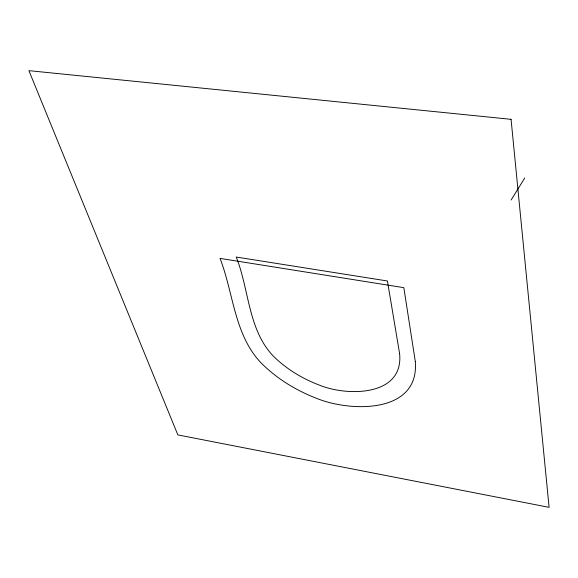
<?xml version="1.0" encoding="UTF-8"?>
<svg xmlns="http://www.w3.org/2000/svg" width="578" height="578" viewBox="0 0 578 578"><rect width="100%" height="100%" fill="white"/><g stroke="black" fill="none" stroke-linecap="round" stroke-linejoin="round"><path stroke-width="0.87" d="M511.14 199.988L524.752 177.966M399.608 353.671C403.914 396.421 347.595 396.479 319.981 385.353C302.345 378.735 286.016 368.865 272.7 355.47C247.962 328.889 249.132 289.238 236.236 257.037L387.426 280.987L399.608 353.671M415.3 361.488C419.585 413.451 351.894 412.035 318.406 399.058C297.171 391.089 277.498 379.247 261.379 363.208C234.234 335.096 233.57 293.133 220.03 258.388L403.827 287.663L415.3 361.488M511.068 119.328L28.9 70.653L177.851 434.902L549.1 507.347L511.068 119.328"/></g></svg>
